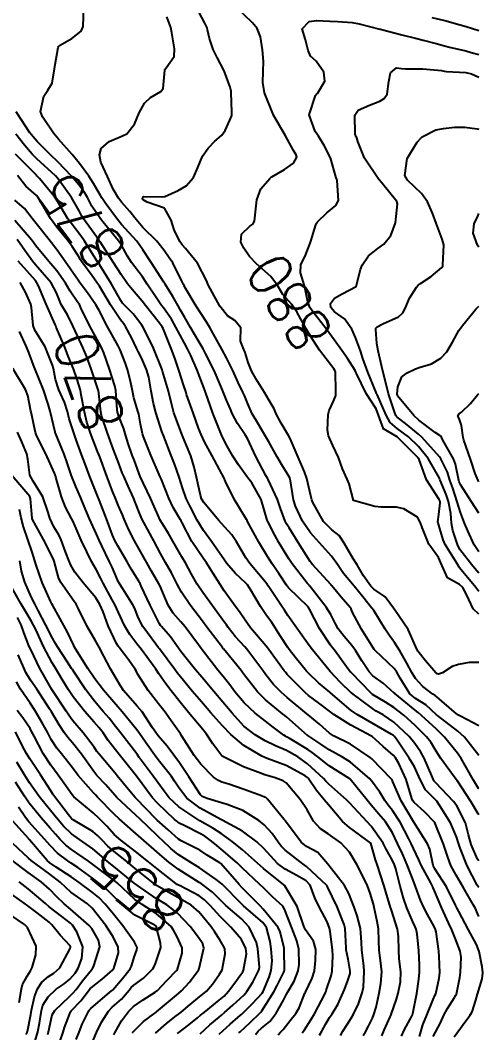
# Model space of a CAD drawing. Header units: metres. Extents: x 307586 to 320046, y 7427249 to 7434250.
# Drawn here: x 320002 to 320045.3, y 7429319.7 to 7429414.4 of the extents above; entities that cross this region are included whole.
import ezdxf
from ezdxf.enums import TextEntityAlignment as Align

# ---------------------------------------------------------------- set-up
doc = ezdxf.new("R2010")
doc.units = ezdxf.units.M
doc.header["$MEASUREMENT"] = 0
for name, color, linetype in [('Cotas', 45, 'Continuous'), ('Curvas de Nivel 1m', 11, 'Continuous'), ('Curvas de Nivel 5m', 15, 'Continuous')]:
    doc.layers.add(name, color=color, linetype=linetype)
doc.styles.add('Style-STANDARD', font='STANDARD.shx')

msp = doc.modelspace()

# ---------------------------------------------------------------- linework, layer by layer
at = {"layer": 'Curvas de Nivel 1m', "flags": 128}
for points, elevation in [([(320044.903, 7429345.645), (320043.562, 7429347.354), (320042.941, 7429347.928), (320041.048, 7429349.379), (320040.964, 7429349.458), (320039.952, 7429350.374), (320038.979, 7429350.979), (320038.467, 7429351.415), (320037.549, 7429352.873), (320037.248, 7429353.428), (320037.008, 7429353.765), (320035.224, 7429355.457), (320035.137, 7429355.562), (320035.035, 7429355.712), (320033.933, 7429357.471), (320033.077, 7429359.088), (320032.96, 7429359.361), (320032.882, 7429359.483), (320032.043, 7429360.451), (320031.163, 7429361.509), (320031.137, 7429361.543), (320031.104, 7429361.585), (320029.314, 7429363.528), (320029.127, 7429363.772), (320028.01, 7429365.541), (320027.167, 7429366.918), (320026.932, 7429367.315), (320026.808, 7429367.555), (320026.368, 7429368.745), (320026.092, 7429369.567), (320025.221, 7429371.445), (320025.141, 7429371.581), (320024.997, 7429371.811), (320024.054, 7429373.592), (320023.268, 7429375.262), (320023.064, 7429375.603), (320022.333, 7429376.664), (320021.85, 7429377.622), (320021.686, 7429378.013), (320021.305, 7429378.872), (320020.988, 7429379.633), (320020.783, 7429380.173), (320020.161, 7429381.642), (320019.359, 7429383.218), (320019.116, 7429383.652), (320018.76, 7429384.269), (320017.945, 7429385.664), (320017.402, 7429386.585), (320017.009, 7429387.276), (320016.779, 7429387.68), (320016.283, 7429388.549), (320015.562, 7429389.698), (320015.436, 7429389.891), (320014.265, 7429391.712), (320013.475, 7429392.908), (320013.158, 7429393.403), (320012.913, 7429393.729), (320011.506, 7429395.291), (320011.121, 7429395.754), (320009.979, 7429397.315), (320009.66, 7429397.769), (320009.535, 7429397.973), (320008.871, 7429399.105), (320008.424, 7429399.787), (320007.57, 7429400.964), (320006.876, 7429401.807), (320005.597, 7429403.262), (320005.133, 7429403.825), (320004.11, 7429405.351), (320003.93, 7429405.837), (320004.22, 7429407.262), (320004.605, 7429407.83), (320005.015, 7429408.47), (320005.236, 7429409.824), (320005.274, 7429410.229), (320005.555, 7429411.821), (320005.608, 7429411.917), (320005.705, 7429411.999), (320006.847, 7429412.673), (320007.718, 7429413.353), (320007.922, 7429413.797), (320007.973, 7429415.573)], 877), ([(320044.903, 7429354.329), (320044.023, 7429354.345), (320043.015, 7429354.155), (320042.413, 7429353.968), (320041.504, 7429353.375), (320041.133, 7429353.247), (320041.002, 7429353.28), (320040.941, 7429353.32), (320040.883, 7429353.382), (320039.918, 7429354.498), (320039.2, 7429355.408), (320039.037, 7429355.794), (320038.309, 7429357.417), (320037.08, 7429359.211), (320036.938, 7429359.432), (320036.141, 7429360.491), (320035.1, 7429361.191), (320034.804, 7429361.463), (320034.139, 7429362.443), (320033.534, 7429363.476), (320033.132, 7429364.091), (320032.333, 7429365.492), (320031.859, 7429366.199), (320031.165, 7429366.748), (320030.38, 7429367.518), (320029.367, 7429369.352), (320029.302, 7429369.529), (320029.199, 7429369.929), (320028.823, 7429371.534), (320028.603, 7429372.163), (320028.015, 7429373.542), (320027.269, 7429375.269), (320027.126, 7429375.552), (320026.427, 7429376.706), (320025.972, 7429377.57), (320025.758, 7429378.033), (320025.305, 7429378.832), (320024.854, 7429379.585), (320024.088, 7429380.836), (320023.653, 7429381.597), (320023.351, 7429382.378), (320023.066, 7429383.31), (320022.938, 7429383.606), (320022.624, 7429384.362), (320022.65, 7429385.611), (320022.095, 7429386.315), (320021.404, 7429386.751), (320020.688, 7429387.637), (320019.787, 7429389.289), (320019.608, 7429389.648), (320019.439, 7429390.039), (320018.589, 7429391.659), (320017.477, 7429393.045), (320017.177, 7429393.372), (320016.963, 7429393.678), (320016.416, 7429394.77), (320016.125, 7429395.694), (320015.524, 7429396.811), (320013.892, 7429397.354), (320013.532, 7429397.584), (320013.47, 7429397.659), (320013.447, 7429397.721), (320013.535, 7429397.891), (320015.368, 7429397.868), (320015.535, 7429397.898), (320016.778, 7429398.45), (320017.545, 7429398.896), (320018.234, 7429399.67), (320018.64, 7429400.591), (320019.068, 7429401.658), (320019.591, 7429402.426), (320020.199, 7429403.042), (320020.872, 7429403.637), (320021.192, 7429404.051), (320021.624, 7429405.035), (320021.801, 7429405.456), (320021.816, 7429405.627), (320021.797, 7429405.79), (320021.757, 7429407.628), (320021.751, 7429407.725), (320021.658, 7429408.115), (320021.104, 7429409.636), (320020.447, 7429410.887), (320020.057, 7429411.646), (320019.713, 7429412.664), (320019.543, 7429413.475), (320019.494, 7429413.653), (320019.281, 7429414.105), (320018.433, 7429415.67)], 879), ([(320044.903, 7429348.429), (320043.149, 7429349.358), (320042.964, 7429349.452), (320042.606, 7429349.724), (320040.981, 7429351.142), (320040.843, 7429351.243), (320040.599, 7429351.386), (320039.676, 7429352.086), (320038.997, 7429352.844), (320038.641, 7429353.414), (320038.17, 7429354.264), (320037.53, 7429355.425), (320037.041, 7429356.197), (320036.517, 7429356.907), (320036.161, 7429357.443), (320035.079, 7429359.186), (320034.89, 7429359.462), (320034.074, 7429360.489), (320033.266, 7429361.478), (320033.105, 7429361.664), (320032.266, 7429362.644), (320031.681, 7429363.502), (320031.134, 7429364.274), (320029.996, 7429365.522), (320029.162, 7429366.445), (320028.436, 7429367.537), (320027.773, 7429368.958), (320027.594, 7429369.546), (320027.261, 7429371.511), (320027.252, 7429371.55), (320027.223, 7429371.606), (320026.486, 7429372.812), (320026.052, 7429373.568), (320025.264, 7429374.969), (320024.909, 7429375.584), (320024.323, 7429376.549), (320023.729, 7429377.596), (320023.302, 7429378.52), (320022.992, 7429379.287), (320022.855, 7429379.607), (320022.416, 7429380.524), (320021.897, 7429381.622), (320021.725, 7429382.003), (320021.354, 7429382.745), (320020.876, 7429383.635), (320020.268, 7429384.753), (320019.758, 7429385.646), (320019.399, 7429386.222), (320018.482, 7429387.659), (320017.431, 7429389.435), (320017.346, 7429389.586), (320017.298, 7429389.672), (320017.126, 7429389.987), (320016.28, 7429391.688), (320015.948, 7429392.173), (320015.474, 7429392.839), (320014.794, 7429393.707), (320013.502, 7429394.993), (320012.851, 7429395.73), (320012.274, 7429396.492), (320011.529, 7429397.333), (320011.198, 7429397.753), (320010.71, 7429398.589), (320010.178, 7429399.764), (320009.573, 7429401.097), (320009.422, 7429401.772), (320009.589, 7429402.383), (320010.339, 7429403.019), (320011.601, 7429403.549), (320011.994, 7429403.744), (320012.704, 7429404.646), (320013.146, 7429405.727), (320013.642, 7429406.61), (320014.203, 7429407.159), (320015.159, 7429407.705), (320015.377, 7429407.982), (320015.544, 7429409.701), (320015.572, 7429409.804), (320015.676, 7429409.92), (320016.415, 7429410.97), (320016.447, 7429411.693), (320016.214, 7429413.199), (320016.118, 7429413.696), (320015.738, 7429414.692)], 878), ([(320044.903, 7429360.967), (320044.644, 7429361.345), (320043.121, 7429363.202), (320043.05, 7429363.289), (320043.004, 7429363.362), (320042.86, 7429363.631), (320041.777, 7429365.381), (320041.585, 7429365.811), (320041.171, 7429367.176), (320041.096, 7429367.391), (320041.076, 7429367.489), (320041.185, 7429368.167), (320041.311, 7429369.278), (320041.297, 7429369.389), (320041.274, 7429369.46), (320041.205, 7429369.583), (320040.017, 7429371.402), (320039.326, 7429373.325), (320039.285, 7429373.41), (320039.244, 7429373.462), (320037.273, 7429375.43), (320036.01, 7429376.179), (320035.528, 7429377.456), (320035.302, 7429378.046), (320034.389, 7429379.469), (320033.462, 7429381.359), (320033.411, 7429381.479), (320033.344, 7429381.623), (320032.62, 7429382.755), (320032.092, 7429383.499), (320031.377, 7429384.482), (320030.626, 7429385.518), (320029.408, 7429387.084), (320029.107, 7429387.533), (320028.907, 7429388.046), (320028.599, 7429389.538), (320028.243, 7429390.75), (320028.253, 7429391.542), (320028.685, 7429392.323), (320029.149, 7429393.533), (320029.221, 7429393.798), (320029.501, 7429394.751), (320029.706, 7429395.332), (320029.828, 7429395.527), (320030.685, 7429396.355), (320031.528, 7429397.064), (320031.804, 7429397.506), (320031.666, 7429399.403), (320031.624, 7429399.509), (320031.601, 7429399.548), (320031.564, 7429399.632), (320031.026, 7429401.516), (320030.457, 7429402.659), (320029.912, 7429403.527), (320029.61, 7429403.981), (320029.046, 7429405.539), (320029.651, 7429407.348), (320029.733, 7429407.449), (320029.814, 7429407.528), (320030.508, 7429408.684), (320030.413, 7429409.523), (320029.693, 7429410.553), (320029.183, 7429411.023), (320028.949, 7429411.541), (320028.717, 7429412.549), (320028.389, 7429413.55), (320029.03, 7429414.244), (320029.735, 7429414.358), (320030.98, 7429414.271), (320031.734, 7429414.236), (320033.063, 7429414.16), (320033.731, 7429414.026), (320035.641, 7429413.544), (320035.724, 7429413.522), (320035.934, 7429413.458), (320037.719, 7429412.998), (320038.989, 7429412.695), (320039.714, 7429412.514), (320040.918, 7429412.191), (320041.709, 7429411.972), (320042.175, 7429411.85), (320043.704, 7429411.495), (320044.207, 7429411.355), (320044.903, 7429411.158)], 881), ([(320044.903, 7429362.69), (320044.342, 7429363.348), (320043.146, 7429364.917), (320042.904, 7429365.364), (320042.476, 7429366.68), (320042.355, 7429367.372), (320042.282, 7429368.278), (320042.087, 7429369.377), (320041.865, 7429370.035), (320041.301, 7429371.389), (320041.278, 7429371.443), (320041.225, 7429371.562), (320040.169, 7429373.401), (320039.26, 7429374.532), (320038.351, 7429375.419), (320037.281, 7429376.212), (320036.607, 7429376.761), (320036.253, 7429377.446), (320035.4, 7429379.381), (320035.367, 7429379.459), (320035.358, 7429379.494), (320035.324, 7429379.574), (320034.526, 7429381.468), (320034.076, 7429382.753), (320033.858, 7429383.475), (320033.382, 7429384.729), (320033.025, 7429385.486), (320032.359, 7429386.453), (320031.409, 7429387.106), (320031.06, 7429387.514), (320031.032, 7429387.899), (320031.426, 7429388.385), (320032.141, 7429388.791), (320033.443, 7429389.48), (320033.849, 7429391.086), (320033.989, 7429391.475), (320034.589, 7429392.351), (320035.479, 7429393.044), (320036.034, 7429393.452), (320036.698, 7429394.239), (320037.123, 7429395.436), (320037.313, 7429397.215), (320037.236, 7429397.434), (320035.813, 7429399.203), (320035.587, 7429399.46), (320035.563, 7429399.489), (320034.22, 7429401.474), (320033.598, 7429403.035), (320033.491, 7429403.371), (320033.442, 7429403.482), (320033.362, 7429403.728), (320033.329, 7429405.485), (320033.638, 7429405.955), (320034.674, 7429406.438), (320035.646, 7429406.813), (320036.055, 7429407.05), (320036.348, 7429407.453), (320036.492, 7429408.63), (320036.66, 7429409.45), (320037.199, 7429409.933), (320037.687, 7429409.866), (320038.067, 7429409.815), (320039.687, 7429409.824), (320041.42, 7429409.658), (320041.685, 7429409.601), (320041.879, 7429409.581), (320043.684, 7429409.498), (320044.238, 7429409.354), (320044.903, 7429409.051)], 882), ([(320044.903, 7429342.536), (320044.875, 7429342.577), (320044.425, 7429343.345), (320043.746, 7429344.506), (320043.258, 7429345.357), (320042.918, 7429345.872), (320041.694, 7429347.372), (320040.944, 7429348.102), (320039.554, 7429349.401), (320039.234, 7429349.675), (320038.968, 7429349.876), (320037.044, 7429351.429), (320036.983, 7429351.487), (320035.968, 7429352.42), (320034.999, 7429353.107), (320034.642, 7429353.464), (320033.985, 7429354.503), (320033.39, 7429355.476), (320033.038, 7429355.945), (320032.312, 7429356.757), (320031.758, 7429357.499), (320031.502, 7429357.946), (320031.066, 7429358.812), (320030.624, 7429359.514), (320029.102, 7429361.486), (320029.064, 7429361.53), (320028.873, 7429361.765), (320027.457, 7429363.547), (320027.13, 7429364.02), (320026.201, 7429365.564), (320025.821, 7429366.232), (320025.172, 7429367.507), (320025.136, 7429367.58), (320025.116, 7429367.638), (320024.568, 7429369.586), (320023.667, 7429371.145), (320023.323, 7429371.599), (320023.224, 7429371.732), (320022.432, 7429372.809), (320021.893, 7429373.62), (320021.26, 7429374.775), (320020.854, 7429375.634), (320020.526, 7429376.392), (320020.03, 7429377.643), (320019.342, 7429379.62), (320019.33, 7429379.65), (320019.314, 7429379.697), (320018.555, 7429381.658), (320017.977, 7429383.043), (320017.664, 7429383.667), (320017.371, 7429384.199), (320016.585, 7429385.682), (320016.154, 7429386.442), (320015.411, 7429387.476), (320015.243, 7429387.702), (320014.853, 7429388.271), (320013.901, 7429389.715), (320013.443, 7429390.378), (320012.437, 7429391.735), (320012.049, 7429392.321), (320011.479, 7429393.332), (320011.199, 7429393.753), (320009.754, 7429395.523), (320009.545, 7429395.77), (320009.513, 7429395.811), (320008.729, 7429396.986), (320008.303, 7429397.788), (320008.025, 7429398.28), (320007.544, 7429398.943), (320006.819, 7429399.807), (320005.572, 7429401.107), (320004.825, 7429401.828), (320003.595, 7429403.042), (320003.215, 7429403.462), (320002.926, 7429403.85), (320001.632, 7429405.819)], 876), ([(320044.903, 7429364.67), (320044.485, 7429365.347), (320043.88, 7429366.639), (320043.578, 7429367.356), (320043.188, 7429368.369), (320042.885, 7429369.365), (320042.467, 7429370.623), (320042.216, 7429371.375), (320041.97, 7429372.118), (320041.368, 7429373.388), (320041.246, 7429373.57), (320039.586, 7429375.407), (320039.276, 7429375.69), (320038.043, 7429376.664), (320037.291, 7429377.26), (320037.204, 7429377.343), (320037.156, 7429377.432), (320037.068, 7429377.662), (320036.474, 7429379.443), (320036.25, 7429380.364), (320035.967, 7429381.451), (320035.857, 7429381.961), (320035.506, 7429383.458), (320035.374, 7429384.167), (320035.268, 7429385.461), (320035.281, 7429385.574), (320035.395, 7429385.697), (320035.925, 7429385.978), (320037.405, 7429386.655), (320037.817, 7429387.018), (320038.01, 7429387.424), (320038.441, 7429388.407), (320039.076, 7429389.414), (320039.251, 7429389.606), (320039.446, 7429389.747), (320040.452, 7429390.401), (320041.462, 7429391.269), (320041.543, 7429391.389), (320041.561, 7429391.486), (320041.628, 7429393.388), (320041.491, 7429393.914), (320040.917, 7429395.396), (320040.595, 7429396.326), (320040.12, 7429397.404), (320039.544, 7429398.162), (320038.256, 7429399.43), (320038.004, 7429399.87), (320038.209, 7429401.431), (320039.148, 7429402.967), (320039.542, 7429403.411), (320039.576, 7429403.438), (320039.604, 7429403.455), (320040.892, 7429404.118), (320041.616, 7429404.263), (320042.633, 7429404.359), (320043.618, 7429404.362), (320044.757, 7429404.207), (320044.903, 7429404.193)], 883), ([(320044.903, 7429335.796), (320044.799, 7429335.973), (320044.188, 7429337.346), (320043.942, 7429338.233), (320043.657, 7429339.352), (320042.859, 7429340.947), (320042.542, 7429341.363), (320040.88, 7429343.098), (320040.748, 7429343.249), (320040.677, 7429343.383), (320040.515, 7429343.759), (320039.801, 7429345.397), (320039.486, 7429345.969), (320038.927, 7429346.769), (320038.389, 7429347.415), (320036.953, 7429348.776), (320035.974, 7429349.445), (320035.318, 7429349.806), (320034.969, 7429350.03), (320033.028, 7429351.48), (320032.983, 7429351.518), (320031.989, 7429352.487), (320031.003, 7429353.49), (320030.874, 7429353.642), (320029.346, 7429355.527), (320029.037, 7429355.935), (320027.884, 7429357.542), (320027.065, 7429358.727), (320026.735, 7429359.221), (320026.512, 7429359.558), (320025.279, 7429361.399), (320025.155, 7429361.579), (320025.134, 7429361.61), (320025.104, 7429361.65), (320023.507, 7429363.596), (320023.131, 7429364.129), (320022.238, 7429365.614), (320021.797, 7429366.258), (320021.167, 7429366.989), (320020.573, 7429367.636), (320019.189, 7429369.3), (320018.985, 7429369.652), (320018.881, 7429369.969), (320018.504, 7429371.657), (320018.284, 7429372.607), (320017.979, 7429373.663), (320017.268, 7429375.368), (320017.143, 7429375.672), (320016.637, 7429377.031), (320016.4, 7429377.683), (320016.154, 7429378.54), (320015.887, 7429379.691), (320015.341, 7429381.577), (320015.296, 7429381.7), (320015.272, 7429381.773), (320014.481, 7429383.709), (320013.62, 7429385.487), (320013.489, 7429385.719), (320013.394, 7429385.87), (320012.588, 7429386.915), (320011.764, 7429387.745), (320011.59, 7429387.922), (320011.417, 7429388.178), (320010.521, 7429389.759), (320009.458, 7429391.463), (320009.256, 7429391.772), (320008.564, 7429392.87), (320007.998, 7429393.792), (320007.493, 7429394.478), (320006.475, 7429395.81), (320005.529, 7429397.39), (320005.253, 7429397.823), (320003.823, 7429399.564), (320003.584, 7429399.84), (320003.553, 7429399.875), (320002.305, 7429401.126), (320001.583, 7429401.852)], 874), ([(320044.903, 7429333.318), (320044.89, 7429333.338), (320044.766, 7429333.533), (320043.83, 7429335.35), (320043.174, 7429336.992), (320043.051, 7429337.358), (320042.823, 7429338.044), (320042.254, 7429339.366), (320041.277, 7429340.958), (320040.977, 7429341.379), (320040.864, 7429341.49), (320039.911, 7429342.432), (320039.424, 7429343.402), (320038.901, 7429344.585), (320038.406, 7429345.415), (320037.268, 7429347.088), (320037.021, 7429347.429), (320036.934, 7429347.513), (320036.713, 7429347.656), (320034.951, 7429348.677), (320033.538, 7429349.474), (320032.959, 7429349.869), (320031.045, 7429351.499), (320031.013, 7429351.529), (320030.983, 7429351.556), (320029.922, 7429352.451), (320029.001, 7429353.303), (320028.794, 7429353.532), (320027.736, 7429354.829), (320027.169, 7429355.549), (320027.035, 7429355.738), (320026.329, 7429356.844), (320025.877, 7429357.568), (320025.551, 7429358.066), (320025.065, 7429358.744), (320024.478, 7429359.586), (320023.595, 7429361.095), (320023.284, 7429361.598), (320023.105, 7429361.799), (320022.161, 7429362.661), (320021.317, 7429363.627), (320021.127, 7429363.895), (320019.902, 7429365.643), (320019.163, 7429366.68), (320018.579, 7429367.656), (320017.879, 7429368.97), (320017.555, 7429369.666), (320017.208, 7429370.654), (320016.882, 7429371.675), (320016.454, 7429372.9), (320016.152, 7429373.686), (320015.426, 7429375.542), (320015.365, 7429375.699), (320015.338, 7429375.764), (320015.275, 7429375.943), (320014.694, 7429377.706), (320014.475, 7429378.535), (320014.264, 7429379.71), (320014.037, 7429381.008), (320013.822, 7429381.715), (320013.354, 7429382.804), (320013.055, 7429383.42), (320012.909, 7429383.727), (320012.456, 7429384.654), (320011.881, 7429385.743), (320011.679, 7429386.029), (320011.399, 7429386.373), (320010.467, 7429387.759), (320009.43, 7429389.503), (320009.259, 7429389.772), (320008.75, 7429390.47), (320007.793, 7429391.787), (320007.664, 7429391.987), (320007.468, 7429392.318), (320006.893, 7429393.221), (320006.447, 7429393.81), (320005.5, 7429394.934), (320004.838, 7429395.827), (320003.877, 7429397.489), (320003.674, 7429397.839), (320003.534, 7429397.992), (320002.557, 7429398.868), (320001.773, 7429399.867)], 873), ([(320044.903, 7429330.607), (320044.74, 7429331.04), (320044.605, 7429331.341), (320044.422, 7429331.668), (320043.44, 7429333.353), (320042.779, 7429334.463), (320042.303, 7429335.365), (320042.016, 7429336.153), (320041.615, 7429337.372), (320040.842, 7429339.3), (320040.794, 7429339.381), (320039.842, 7429340.384), (320038.861, 7429341.242), (320038.736, 7429341.411), (320038.651, 7429341.626), (320038.105, 7429343.418), (320037.426, 7429344.903), (320037.12, 7429345.428), (320036.915, 7429345.677), (320035.963, 7429346.484), (320034.932, 7429347.411), (320034.86, 7429347.461), (320032.943, 7429348.472), (320031.357, 7429349.496), (320030.957, 7429349.795), (320029.923, 7429350.562), (320028.979, 7429351.256), (320028.662, 7429351.533), (320027, 7429353.231), (320026.847, 7429353.398), (320026.722, 7429353.554), (320025.888, 7429354.698), (320025.251, 7429355.577), (320025.161, 7429355.705), (320025.036, 7429355.881), (320023.563, 7429357.595), (320023.06, 7429358.282), (320022.525, 7429359.066), (320022.114, 7429359.614), (320021.094, 7429361.028), (320020.71, 7429361.634), (320020.08, 7429362.674), (320019.438, 7429363.647), (320019.129, 7429364.08), (320018.078, 7429365.661), (320017.17, 7429367.382), (320017.074, 7429367.573), (320017.018, 7429367.672), (320016.313, 7429368.812), (320015.906, 7429369.689), (320015.219, 7429371.441), (320015.113, 7429371.701), (320015.019, 7429371.908), (320014.244, 7429373.71), (320013.551, 7429375.434), (320013.467, 7429375.718), (320013.282, 7429376.611), (320013.11, 7429377.541), (320013.058, 7429377.724), (320012.65, 7429379.073), (320012.513, 7429379.732), (320012.312, 7429380.752), (320012.068, 7429381.739), (320011.88, 7429382.274), (320011.361, 7429383.574), (320011.286, 7429383.751), (320011.177, 7429383.941), (320010.14, 7429385.763), (320009.407, 7429387.225), (320009.101, 7429387.773), (320008.323, 7429388.882), (320007.633, 7429389.788), (320007.437, 7429390.063), (320006.227, 7429391.809), (320005.915, 7429392.263), (320005.473, 7429392.868), (320004.727, 7429393.828), (320003.506, 7429395.361), (320003.146, 7429395.846), (320002.425, 7429396.759), (320001.53, 7429397.56)], 872), ([(320042.603, 7429319.36), (320043.448, 7429320.518), (320044.079, 7429321.345), (320044.276, 7429321.694), (320044.637, 7429322.794), (320044.789, 7429323.338), (320045.215, 7429324.781), (320045.282, 7429325.331), (320045.229, 7429325.883), (320044.958, 7429327.336), (320044.703, 7429327.982), (320043.959, 7429329.348), (320043.039, 7429331.058), (320042.878, 7429331.359), (320042.746, 7429331.647), (320041.88, 7429333.369), (320040.788, 7429335.069), (320040.653, 7429335.382), (320040.319, 7429336.899), (320040.124, 7429337.39), (320038.843, 7429339.41), (320037.644, 7429341.422), (320036.881, 7429343.195), (320036.811, 7429343.36), (320036.757, 7429343.432), (320034.911, 7429345.328), (320034.761, 7429345.462), (320032.925, 7429346.696), (320031.336, 7429347.496), (320030.935, 7429347.745), (320029.999, 7429348.569), (320028.952, 7429349.439), (320028.836, 7429349.531), (320026.976, 7429351.084), (320026.426, 7429351.558), (320025.71, 7429352.289), (320024.999, 7429353.181), (320024.704, 7429353.583), (320023.772, 7429354.843), (320023.202, 7429355.598), (320023.035, 7429355.79), (320022.168, 7429356.737), (320021.479, 7429357.624), (320021.3, 7429357.871), (320021.058, 7429358.181), (320019.989, 7429359.641), (320019.091, 7429360.869), (320018.563, 7429361.655), (320018.052, 7429362.601), (320017.471, 7429363.667), (320017.131, 7429364.229), (320016.293, 7429365.683), (320015.883, 7429366.412), (320015.171, 7429367.544), (320015.083, 7429367.701), (320015.006, 7429367.871), (320014.212, 7429369.71), (320013.223, 7429371.72), (320012.695, 7429373.186), (320012.502, 7429373.731), (320012.093, 7429374.905), (320011.843, 7429375.741), (320011.707, 7429376.174), (320011.288, 7429377.266), (320011.121, 7429377.752), (320011.088, 7429377.959), (320010.959, 7429379.754), (320010.863, 7429380.211), (320010.36, 7429381.76), (320009.835, 7429383.288), (320009.628, 7429383.767), (320009.37, 7429384.237), (320008.518, 7429385.779), (320007.694, 7429387.503), (320007.549, 7429387.789), (320007.415, 7429387.991), (320006.685, 7429389.06), (320006.258, 7429389.808), (320005.45, 7429390.95), (320004.694, 7429391.828), (320003.477, 7429393.295), (320003.246, 7429393.609), (320003.066, 7429393.846), (320001.51, 7429395.658)], 871), ([(320044.903, 7429393.143), (320044.792, 7429393.347), (320044.384, 7429394.467), (320044.466, 7429395.35), (320044.805, 7429396.062), (320044.903, 7429396.314)], 884), ([(320039.372, 7429319.398), (320039.691, 7429320.471), (320040.05, 7429321.389), (320040.638, 7429322.851), (320040.811, 7429323.209), (320040.878, 7429323.378), (320041.207, 7429324.832), (320041.261, 7429325.374), (320041.21, 7429326.852), (320041.17, 7429327.375), (320040.935, 7429329.163), (320040.866, 7429329.379), (320040.726, 7429329.673), (320040.121, 7429330.774), (320039.79, 7429331.394), (320039.468, 7429332.117), (320038.99, 7429333.407), (320038.772, 7429333.99), (320038.212, 7429335.416), (320037.76, 7429336.464), (320037.319, 7429337.425), (320036.828, 7429338.434), (320036.179, 7429339.44), (320035.573, 7429340.172), (320034.858, 7429341.009), (320034.484, 7429341.464), (320032.883, 7429343.45), (320032.851, 7429343.48), (320030.901, 7429344.687), (320029.85, 7429345.516), (320029.336, 7429345.943), (320028.92, 7429346.221), (320027.256, 7429347.22), (320026.931, 7429347.402), (320026.833, 7429347.452), (320026.664, 7429347.554), (320025.676, 7429348.305), (320024.946, 7429348.858), (320023.996, 7429349.59), (320022.967, 7429350.562), (320022.101, 7429351.613), (320021.622, 7429352.253), (320020.997, 7429353.037), (320020.506, 7429353.635), (320019.031, 7429355.539), (320018.948, 7429355.651), (320018.696, 7429355.993), (320017.443, 7429357.666), (320017.057, 7429358.127), (320016.335, 7429358.95), (320015.869, 7429359.688), (320015.099, 7429361.472), (320014.992, 7429361.701), (320014.294, 7429362.888), (320013.824, 7429363.713), (320013.141, 7429364.946), (320012.694, 7429365.727), (320012.165, 7429366.737), (320011.748, 7429367.741), (320011.583, 7429368.15), (320011.186, 7429369.047), (320010.885, 7429369.753), (320010.689, 7429370.266), (320010.125, 7429371.761), (320009.45, 7429373.558), (320009.363, 7429373.769), (320009.247, 7429374.058), (320008.579, 7429375.777), (320008.248, 7429376.815), (320008.017, 7429377.783), (320007.729, 7429379.365), (320007.645, 7429379.787), (320007.329, 7429380.884), (320006.989, 7429381.795), (320006.514, 7429382.962), (320006.187, 7429383.808), (320005.391, 7429385.694), (320005.337, 7429385.821), (320005.294, 7429385.921), (320004.461, 7429387.83), (320003.731, 7429389.536), (320003.576, 7429389.839), (320003.436, 7429390.028), (320001.817, 7429391.865)], 869), ([(320037.672, 7429319.419), (320037.97, 7429320.055), (320038.621, 7429321.229), (320038.703, 7429321.409), (320038.741, 7429321.526), (320039.128, 7429323.403), (320039.313, 7429324.75), (320039.368, 7429325.4), (320039.373, 7429326.093), (320039.307, 7429327.401), (320039.152, 7429328.968), (320039.066, 7429329.405), (320038.966, 7429329.648), (320038.73, 7429330.111), (320038.171, 7429331.416), (320037.86, 7429332.311), (320037.556, 7429333.422), (320037.155, 7429335.058), (320037.032, 7429335.428), (320036.798, 7429335.896), (320036.259, 7429336.89), (320035.954, 7429337.443), (320034.837, 7429339.046), (320034.473, 7429339.464), (320032.858, 7429341.179), (320032.558, 7429341.483), (320030.878, 7429342.975), (320030.617, 7429343.241), (320030.374, 7429343.508), (320028.903, 7429344.864), (320027.993, 7429345.539), (320026.919, 7429346.118), (320025.902, 7429346.544), (320024.927, 7429347.03), (320023.995, 7429347.589), (320022.941, 7429348.404), (320021.83, 7429349.611), (320020.968, 7429350.641), (320020.117, 7429351.639), (320018.996, 7429352.958), (320018.414, 7429353.656), (320017.028, 7429355.369), (320016.816, 7429355.673), (320016.083, 7429356.724), (320015.236, 7429357.697), (320015.15, 7429357.795), (320015.055, 7429357.943), (320014.171, 7429359.709), (320013.345, 7429361.472), (320013.239, 7429361.719), (320013.191, 7429361.807), (320013.105, 7429361.95), (320012.428, 7429363.043), (320012.019, 7429363.737), (320011.145, 7429365.233), (320010.872, 7429365.753), (320010.66, 7429366.253), (320010.096, 7429367.761), (320009.409, 7429369.55), (320009.321, 7429369.769), (320009.198, 7429370.077), (320008.5, 7429371.777), (320008.056, 7429372.961), (320007.759, 7429373.785), (320007.263, 7429375.153), (320007.038, 7429375.794), (320006.604, 7429377.118), (320006.429, 7429377.803), (320006.156, 7429378.661), (320005.632, 7429379.815), (320005.327, 7429380.782), (320005.125, 7429381.822), (320005.045, 7429382.124), (320004.342, 7429383.83), (320003.386, 7429385.406), (320003.218, 7429385.843), (320003.083, 7429387.519), (320003.012, 7429387.846), (320002.521, 7429388.951), (320002.015, 7429389.861)], 868), ([(320044.903, 7429368.293), (320044.217, 7429369.35), (320043.219, 7429370.923), (320043.08, 7429371.22), (320043.041, 7429371.363), (320042.74, 7429372.869), (320042.54, 7429373.371), (320041.545, 7429375.11), (320041.421, 7429375.388), (320041.373, 7429375.487), (320041.275, 7429375.557), (320040.835, 7429375.837), (320039.289, 7429376.996), (320038.832, 7429377.415), (320037.32, 7429379.266), (320037.276, 7429379.431), (320037.33, 7429380.12), (320037.722, 7429381.043), (320038.218, 7429381.421), (320038.984, 7429381.777), (320039.348, 7429381.897), (320040.481, 7429382.269), (320041.357, 7429382.791), (320041.92, 7429383.382), (320042.461, 7429384.289), (320043.057, 7429385.365), (320043.398, 7429385.851), (320044.073, 7429386.686), (320044.64, 7429387.348), (320044.903, 7429387.644)], 884), ([(320035.847, 7429319.441), (320036.071, 7429319.968), (320036.62, 7429321.226), (320036.687, 7429321.364), (320036.716, 7429321.429), (320037.2, 7429322.861), (320037.365, 7429323.423), (320037.591, 7429324.489), (320037.617, 7429325.421), (320037.47, 7429326.638), (320037.417, 7429327.423), (320037.414, 7429328.721), (320037.302, 7429329.424), (320036.74, 7429331.186), (320036.68, 7429331.369), (320036.661, 7429331.431), (320036.213, 7429332.894), (320036.048, 7429333.441), (320035.719, 7429334.506), (320035.405, 7429335.451), (320035.248, 7429335.904), (320034.813, 7429337.46), (320032.827, 7429338.921), (320032.175, 7429339.487), (320030.856, 7429341.047), (320030.456, 7429341.506), (320029.717, 7429342.363), (320028.949, 7429343.529), (320028.884, 7429343.603), (320028.658, 7429343.76), (320026.901, 7429344.728), (320025.106, 7429345.381), (320024.911, 7429345.448), (320024.603, 7429345.583), (320022.923, 7429346.58), (320021.71, 7429347.612), (320020.941, 7429348.432), (320020.373, 7429349.055), (320019.85, 7429349.637), (320018.968, 7429350.653), (320018.106, 7429351.659), (320016.996, 7429352.995), (320016.701, 7429353.375), (320016.477, 7429353.678), (320015.032, 7429355.609), (320014.963, 7429355.701), (320014.692, 7429356.048), (320013.497, 7429357.716), (320013.061, 7429358.553), (320012.736, 7429359.391), (320012.562, 7429359.728), (320011.61, 7429361.228), (320011.279, 7429361.747), (320011.215, 7429361.859), (320011.106, 7429362.082), (320010.605, 7429363.242), (320010.367, 7429363.758), (320009.656, 7429365.255), (320009.415, 7429365.767), (320009.158, 7429366.323), (320008.511, 7429367.777), (320008.003, 7429368.964), (320007.654, 7429369.785), (320007.208, 7429370.792), (320006.812, 7429371.796), (320006.421, 7429372.989), (320006.119, 7429373.807), (320005.304, 7429375.788), (320005.289, 7429375.82), (320005.273, 7429375.875), (320004.806, 7429377.825), (320004.634, 7429378.492), (320004.181, 7429379.831), (320003.371, 7429381.811), (320003.359, 7429381.84), (320003.343, 7429381.889), (320002.81, 7429383.3), (320002.602, 7429383.851), (320001.967, 7429385.279)], 867), ([(320034.108, 7429319.465), (320034.288, 7429319.773), (320034.606, 7429320.34), (320034.971, 7429321.101), (320035.108, 7429321.453), (320035.309, 7429322.129), (320035.599, 7429323.446), (320035.752, 7429324.348), (320035.842, 7429325.442), (320035.727, 7429326.488), (320035.588, 7429327.447), (320035.572, 7429328.313), (320035.529, 7429329.448), (320035.412, 7429330.138), (320035.132, 7429331.454), (320035.058, 7429331.767), (320034.756, 7429332.771), (320034.501, 7429333.463), (320034.286, 7429333.949), (320033.512, 7429335.473), (320032.804, 7429336.608), (320032.013, 7429337.488), (320030.821, 7429338.327), (320030.095, 7429338.781), (320029.446, 7429339.521), (320028.848, 7429340.561), (320028.195, 7429341.537), (320026.878, 7429343.101), (320026.617, 7429343.291), (320025.858, 7429343.565), (320024.887, 7429343.855), (320024.489, 7429343.983), (320022.898, 7429344.597), (320020.969, 7429345.563), (320020.913, 7429345.598), (320020.885, 7429345.62), (320020.026, 7429346.736), (320019.451, 7429347.642), (320019.225, 7429347.935), (320018.939, 7429348.264), (320017.772, 7429349.662), (320016.967, 7429350.637), (320016.133, 7429351.683), (320015.64, 7429352.341), (320014.999, 7429353.269), (320014.7, 7429353.703), (320013.861, 7429354.871), (320013.234, 7429355.718), (320013.035, 7429355.966), (320012.256, 7429356.943), (320011.8, 7429357.739), (320011.569, 7429358.254), (320011.069, 7429359.341), (320010.871, 7429359.752), (320010.627, 7429360.208), (320009.77, 7429361.763), (320009.547, 7429362.206), (320009.115, 7429363.02), (320008.683, 7429363.774), (320008.236, 7429364.68), (320007.732, 7429365.784), (320007.166, 7429367.098), (320006.949, 7429367.572), (320006.821, 7429367.795), (320006.243, 7429368.864), (320005.892, 7429369.81), (320005.363, 7429371.675), (320005.314, 7429371.819), (320005.29, 7429371.886), (320005.225, 7429372.048), (320004.406, 7429373.828), (320003.541, 7429375.565), (320003.434, 7429375.838), (320003.28, 7429376.562), (320003.072, 7429377.624), (320003.027, 7429377.844), (320002.74, 7429379.281), (320002.522, 7429379.852), (320001.342, 7429381.804)], 866), ([(320030.022, 7429319.509), (320030.223, 7429319.881), (320030.609, 7429320.572), (320030.958, 7429321.156), (320031.184, 7429321.494), (320031.731, 7429322.39), (320032.236, 7429323.484), (320032.347, 7429323.783), (320032.66, 7429324.617), (320032.88, 7429325.267), (320032.889, 7429325.478), (320032.684, 7429326.614), (320032.515, 7429327.482), (320032.497, 7429327.68), (320032.427, 7429329.483), (320032.333, 7429329.869), (320031.651, 7429331.491), (320030.762, 7429333.368), (320030.719, 7429333.457), (320030.683, 7429333.501), (320028.789, 7429335.267), (320028.459, 7429335.533), (320026.805, 7429336.802), (320026.435, 7429337.181), (320026.156, 7429337.56), (320025.599, 7429338.347), (320024.829, 7429339.173), (320024.335, 7429339.585), (320022.847, 7429340.52), (320021.388, 7429341.082), (320020.857, 7429341.236), (320019.509, 7429341.64), (320019.032, 7429341.815), (320018.866, 7429341.979), (320017.799, 7429343.661), (320016.902, 7429344.957), (320016.386, 7429345.678), (320015.761, 7429346.527), (320014.931, 7429347.487), (320014.758, 7429347.702), (320014.399, 7429348.244), (320013.417, 7429349.715), (320012.961, 7429350.27), (320011.687, 7429351.739), (320011.405, 7429352.161), (320010.994, 7429352.855), (320010.455, 7429353.755), (320009.851, 7429354.932), (320009.416, 7429355.766), (320009.039, 7429356.426), (320008.265, 7429357.778), (320007.446, 7429359.409), (320007.243, 7429359.788), (320007.077, 7429360.038), (320005.822, 7429361.809), (320005.594, 7429362.299), (320005.187, 7429363.819), (320005.126, 7429363.997), (320004.194, 7429365.83), (320003.172, 7429367.72), (320003.133, 7429367.801), (320003.126, 7429367.841), (320002.99, 7429369.642), (320002.905, 7429369.844), (320001.222, 7429371.817)], 864), ([(320028.393, 7429319.735), (320028.6, 7429320.006), (320029.206, 7429320.929), (320029.538, 7429321.516), (320030.532, 7429323.392), (320030.585, 7429323.501), (320030.602, 7429323.542), (320030.645, 7429323.672), (320031.094, 7429325.068), (320031.193, 7429325.495), (320031.263, 7429326.918), (320031.212, 7429327.495), (320030.999, 7429329.208), (320030.945, 7429329.498), (320030.722, 7429330.105), (320029.979, 7429331.511), (320029.588, 7429332.355), (320029.126, 7429333.525), (320028.769, 7429333.932), (320027.884, 7429334.432), (320026.785, 7429335.017), (320026.093, 7429335.561), (320025.467, 7429336.237), (320024.807, 7429336.97), (320024.148, 7429337.587), (320022.823, 7429338.58), (320020.913, 7429339.619), (320020.833, 7429339.65), (320020.783, 7429339.672), (320018.849, 7429340.732), (320017.616, 7429341.662), (320016.872, 7429342.589), (320016.462, 7429343.26), (320016.158, 7429343.681), (320014.906, 7429345.248), (320014.567, 7429345.703), (320013.737, 7429346.9), (320013.17, 7429347.718), (320012.936, 7429348.037), (320011.543, 7429349.734), (320010.963, 7429350.406), (320009.805, 7429351.762), (320008.993, 7429352.811), (320008.338, 7429353.777), (320007.186, 7429355.633), (320007.098, 7429355.789), (320007.034, 7429355.926), (320006.433, 7429357.186), (320006.091, 7429357.804), (320005.721, 7429358.472), (320005.071, 7429359.656), (320004.985, 7429359.821), (320004.893, 7429360.004), (320004.058, 7429361.83), (320003.523, 7429363.432), (320003.399, 7429363.837), (320003.135, 7429364.652), (320002.732, 7429365.846), (320002.317, 7429367.005), (320002.115, 7429367.856), (320001.965, 7429368.642)], 863), ([(320026.139, 7429319.557), (320026.366, 7429319.783), (320026.6, 7429320.039), (320027.281, 7429320.875), (320027.798, 7429321.538), (320028.1, 7429322.064), (320028.642, 7429323.426), (320028.688, 7429323.529), (320029.338, 7429324.845), (320029.54, 7429325.517), (320029.646, 7429326.479), (320029.663, 7429327.515), (320029.465, 7429328.283), (320028.711, 7429329.346), (320028.61, 7429329.531), (320028.557, 7429329.69), (320027.927, 7429331.538), (320026.762, 7429333.463), (320026.719, 7429333.508), (320026.672, 7429333.551), (320024.786, 7429335.087), (320024.202, 7429335.586), (320022.805, 7429336.821), (320021.833, 7429337.61), (320020.82, 7429338.344), (320020.043, 7429338.85), (320018.832, 7429339.542), (320018.638, 7429339.652), (320016.851, 7429340.856), (320015.96, 7429341.684), (320015.48, 7429342.301), (320014.877, 7429343.121), (320014.441, 7429343.704), (320013.154, 7429345.473), (320012.978, 7429345.719), (320012.914, 7429345.804), (320011.428, 7429347.735), (320010.939, 7429348.36), (320010.323, 7429349.125), (320009.78, 7429349.758), (320008.967, 7429350.712), (320008.161, 7429351.778), (320007, 7429353.52), (320006.898, 7429353.687), (320006.83, 7429353.793), (320006.44, 7429354.37), (320005.502, 7429355.813), (320005.322, 7429356.102), (320005.041, 7429356.601), (320004.407, 7429357.826), (320003.694, 7429359.206), (320003.372, 7429359.837), (320003.082, 7429360.414), (320002.439, 7429361.85), (320002.15, 7429362.891), (320001.971, 7429363.857)], 862), ([(320024.01, 7429319.586), (320024.284, 7429319.897), (320024.602, 7429320.162), (320025.38, 7429320.8), (320025.962, 7429321.56), (320026.635, 7429322.797), (320026.897, 7429323.291), (320027.045, 7429323.546), (320027.64, 7429324.558), (320028.016, 7429325.537), (320028.102, 7429326.113), (320028.087, 7429327.536), (320027.9, 7429328.339), (320027.43, 7429329.543), (320026.739, 7429331.287), (320026.57, 7429331.553), (320025.625, 7429332.44), (320024.76, 7429333.268), (320024.437, 7429333.583), (320022.786, 7429335.146), (320022.308, 7429335.605), (320020.806, 7429336.91), (320020.41, 7429337.227), (320019.909, 7429337.634), (320019.279, 7429338.105), (320018.82, 7429338.372), (320017.405, 7429339.086), (320016.83, 7429339.369), (320016.656, 7429339.497), (320016.463, 7429339.676), (320014.855, 7429341.189), (320014.388, 7429341.705), (320012.883, 7429343.72), (320011.263, 7429345.736), (320010.917, 7429346.166), (320010.234, 7429347.059), (320009.767, 7429347.757), (320009.414, 7429348.239), (320008.943, 7429348.763), (320008.029, 7429349.779), (320006.973, 7429351.132), (320006.528, 7429351.797), (320005.945, 7429352.759), (320005.306, 7429353.815), (320005.01, 7429354.307), (320004.193, 7429355.828), (320003.468, 7429357.416), (320003.273, 7429357.838), (320003.057, 7429358.25), (320002.464, 7429359.246), (320002.074, 7429359.855), (320001.099, 7429361.579)], 861), ([(320020.631, 7429319.62), (320021.67, 7429320.546), (320022.619, 7429321.371), (320022.739, 7429321.481), (320022.861, 7429321.598), (320023.741, 7429322.48), (320024.641, 7429323.436), (320024.731, 7429323.579), (320025.298, 7429324.936), (320025.496, 7429325.568), (320025.573, 7429326.458), (320025.496, 7429327.568), (320025.392, 7429328.262), (320025.042, 7429329.575), (320024.72, 7429330.038), (320022.898, 7429331.598), (320022.744, 7429331.742), (320020.896, 7429333.619), (320020.765, 7429333.742), (320020.344, 7429334.052), (320018.785, 7429335.154), (320017.989, 7429335.658), (320016.8, 7429336.408), (320016.093, 7429336.968), (320015.322, 7429337.692), (320015.061, 7429337.942), (320014.818, 7429338.174), (320013.213, 7429339.716), (320012.838, 7429340.076), (320011.058, 7429341.738), (320010.865, 7429341.94), (320010.015, 7429342.894), (320009.194, 7429343.765), (320008.889, 7429344.143), (320007.747, 7429345.782), (320006.923, 7429346.818), (320006.467, 7429347.335), (320006.117, 7429347.802), (320005.652, 7429348.521), (320004.952, 7429349.716), (320004.891, 7429349.821), (320004.772, 7429350.005), (320003.566, 7429351.834), (320002.991, 7429352.688), (320002.554, 7429353.403), (320002.342, 7429353.85), (320001.826, 7429355.053)], 859), ([(320018.837, 7429319.646), (320019.762, 7429320.476), (320020.616, 7429321.186), (320020.851, 7429321.386), (320021.114, 7429321.615), (320021.915, 7429322.322), (320022.637, 7429322.971), (320022.957, 7429323.28), (320023.22, 7429323.594), (320023.775, 7429324.47), (320024.348, 7429325.583), (320024.405, 7429325.853), (320024.251, 7429327.584), (320024.109, 7429328.176), (320023.444, 7429329.593), (320022.724, 7429330.37), (320021.259, 7429331.615), (320020.748, 7429332.13), (320020, 7429332.876), (320018.986, 7429333.647), (320018.765, 7429333.793), (320018.419, 7429334.002), (320016.783, 7429335.023), (320015.904, 7429335.683), (320015.304, 7429336.199), (320014.802, 7429336.642), (320013.567, 7429337.712), (320012.819, 7429338.367), (320011.274, 7429339.736), (320010.839, 7429340.141), (320009.251, 7429341.764), (320009.062, 7429341.964), (320008.867, 7429342.171), (320007.432, 7429343.785), (320006.894, 7429344.496), (320005.895, 7429345.805), (320005.452, 7429346.345), (320004.926, 7429347.143), (320004.56, 7429347.824), (320004.082, 7429348.688), (320003.416, 7429349.835), (320002.963, 7429350.538), (320002.034, 7429351.854), (320001.66, 7429352.53)], 858), ([(320016.745, 7429319.668), (320017.777, 7429320.487), (320018.615, 7429321.142), (320018.895, 7429321.37), (320019.222, 7429321.641), (320020.635, 7429322.787), (320021.084, 7429323.17), (320021.504, 7429323.611), (320021.99, 7429324.269), (320022.667, 7429325.187), (320022.832, 7429325.437), (320022.896, 7429325.598), (320023.174, 7429327.109), (320023.115, 7429327.596), (320022.701, 7429328.447), (320021.731, 7429329.61), (320020.728, 7429330.595), (320019.776, 7429331.635), (320019.27, 7429332.164), (320018.752, 7429332.532), (320016.975, 7429333.453), (320016.762, 7429333.564), (320016.691, 7429333.6), (320016.584, 7429333.673), (320014.784, 7429335.097), (320014.023, 7429335.708), (320012.802, 7429336.665), (320011.417, 7429337.734), (320010.818, 7429338.275), (320010.11, 7429339.035), (320009.409, 7429339.761), (320008.841, 7429340.282), (320007.027, 7429341.788), (320006.865, 7429341.961), (320006.116, 7429343.042), (320005.583, 7429343.81), (320004.897, 7429344.739), (320004.173, 7429345.827), (320003.315, 7429347.45), (320003.116, 7429347.838), (320002.936, 7429348.161), (320002.267, 7429349.167), (320001.743, 7429349.858)], 857), ([(320014.657, 7429319.699), (320015.698, 7429320.592), (320016.618, 7429321.309), (320016.823, 7429321.465), (320017.072, 7429321.666), (320017.913, 7429322.374), (320018.636, 7429322.959), (320019.435, 7429323.638), (320020.01, 7429324.272), (320020.667, 7429325.211), (320020.828, 7429325.461), (320020.899, 7429325.618), (320021.203, 7429327.099), (320021.165, 7429327.615), (320020.701, 7429328.43), (320020.217, 7429329.136), (320019.867, 7429329.633), (320018.734, 7429331.036), (320018.01, 7429331.657), (320016.75, 7429332.385), (320015.909, 7429332.837), (320014.761, 7429333.503), (320014.481, 7429333.703), (320012.784, 7429335.096), (320012.003, 7429335.728), (320010.802, 7429336.679), (320010.229, 7429337.171), (320009.637, 7429337.758), (320009.241, 7429338.187), (320008.821, 7429338.542), (320006.972, 7429339.648), (320006.832, 7429339.735), (320006.803, 7429339.761), (320006.778, 7429339.791), (320006.535, 7429340.097), (320005.236, 7429341.814), (320005.082, 7429342.034), (320004.868, 7429342.361), (320003.903, 7429343.83), (320002.905, 7429345.324), (320002.594, 7429345.843), (320002.242, 7429346.525), (320001.583, 7429347.854)], 856), ([(320010.783, 7429319.546), (320010.878, 7429319.737), (320011.498, 7429320.843), (320012.153, 7429321.725), (320012.381, 7429321.966), (320012.628, 7429322.194), (320013.519, 7429322.826), (320014.641, 7429323.533), (320014.846, 7429323.697), (320015.73, 7429324.611), (320016.671, 7429325.571), (320016.718, 7429325.623), (320016.744, 7429325.669), (320017.175, 7429327.179), (320017.173, 7429327.665), (320016.703, 7429328.69), (320016.369, 7429329.335), (320016.128, 7429329.679), (320014.731, 7429330.885), (320013.429, 7429331.713), (320012.748, 7429332.195), (320011.073, 7429333.737), (320010.767, 7429334.002), (320009.778, 7429334.755), (320008.789, 7429335.49), (320008.399, 7429335.774), (320006.804, 7429336.874), (320006.289, 7429337.279), (320005.765, 7429337.806), (320005.316, 7429338.311), (320004.823, 7429338.86), (320003.978, 7429339.829), (320002.853, 7429341.205), (320002.406, 7429341.845), (320001.587, 7429343.142)], 854), ([(320008.58, 7429318.433), (320009.142, 7429319.762), (320009.631, 7429320.731), (320010.271, 7429321.745), (320010.627, 7429322.115), (320011.481, 7429322.885), (320012.22, 7429323.724), (320012.41, 7429323.958), (320012.65, 7429324.18), (320013.535, 7429324.836), (320014.416, 7429325.703), (320014.519, 7429325.857), (320014.678, 7429326.205), (320015.163, 7429327.693), (320015.14, 7429328.136), (320014.749, 7429329.699), (320014.714, 7429329.744), (320014.625, 7429329.79), (320012.728, 7429330.717), (320011.512, 7429331.732), (320010.751, 7429332.515), (320010.127, 7429333.119), (320009.351, 7429333.761), (320008.769, 7429334.19), (320007.399, 7429335.168), (320006.79, 7429335.591), (320006.484, 7429335.795), (320005.506, 7429336.515), (320004.807, 7429337.23), (320004.291, 7429337.825), (320002.829, 7429339.443), (320002.511, 7429339.843), (320001.871, 7429340.827)], 853), ([(320007.259, 7429319.11), (320007.522, 7429319.781), (320007.828, 7429320.554), (320008.424, 7429321.772), (320008.508, 7429321.887), (320008.625, 7429322.01), (320010.416, 7429323.518), (320010.643, 7429323.705), (320010.659, 7429323.724), (320010.676, 7429323.74), (320011.577, 7429324.813), (320012.304, 7429325.724), (320012.43, 7429325.968), (320012.684, 7429326.794), (320012.937, 7429327.471), (320012.95, 7429327.717), (320012.698, 7429328.192), (320011.608, 7429329.731), (320010.729, 7429330.825), (320009.953, 7429331.752), (320009.361, 7429332.373), (320008.754, 7429332.88), (320007.533, 7429333.782), (320006.771, 7429334.312), (320005.368, 7429335.227), (320004.79, 7429335.617), (320004.555, 7429335.822), (320002.895, 7429337.756), (320002.829, 7429337.84), (320002.813, 7429337.853), (320001.018, 7429339.858)], 852), ([(320005.759, 7429318.977), (320006.04, 7429319.798), (320006.175, 7429320.221), (320006.618, 7429321.447), (320006.713, 7429321.698), (320006.781, 7429321.788), (320007.691, 7429322.721), (320008.497, 7429323.771), (320008.558, 7429323.857), (320008.646, 7429323.947), (320009.67, 7429324.743), (320010.671, 7429325.614), (320010.732, 7429325.68), (320010.767, 7429325.739), (320011.206, 7429327.216), (320011.193, 7429327.735), (320010.703, 7429328.707), (320010.297, 7429329.334), (320010.015, 7429329.75), (320008.737, 7429331.378), (320008.311, 7429331.774), (320006.754, 7429332.886), (320006.279, 7429333.318), (320005.745, 7429333.805), (320004.774, 7429334.544), (320003.041, 7429335.838), (320002.795, 7429336.05), (320000.855, 7429337.86)], 851), ([(320003.426, 7429318.99), (320003.656, 7429319.829), (320003.809, 7429320.623), (320003.994, 7429321.826), (320004.135, 7429322.318), (320004.636, 7429323.108), (320005.396, 7429323.809), (320006.125, 7429324.324), (320006.657, 7429324.752), (320007.147, 7429325.303), (320007.436, 7429325.782), (320007.772, 7429326.689), (320007.864, 7429327.778), (320007.323, 7429329.167), (320006.904, 7429329.788), (320006.716, 7429329.982), (320005.921, 7429330.606), (320004.738, 7429331.52), (320004.374, 7429331.824), (320002.756, 7429333.193), (320001.924, 7429333.848)], 849), ([(320002.59, 7429319.576), (320002.669, 7429319.763), (320002.69, 7429319.839), (320003.002, 7429321.451), (320003.07, 7429321.836), (320003.36, 7429323.109), (320003.64, 7429323.83), (320004.029, 7429324.449), (320004.66, 7429324.985), (320005.17, 7429325.307), (320005.709, 7429325.804), (320006.691, 7429327.61), (320006.736, 7429327.746), (320006.735, 7429327.79), (320006.694, 7429327.862), (320005.743, 7429328.844), (320004.974, 7429329.816), (320004.717, 7429330.073), (320003.612, 7429330.949), (320002.739, 7429331.6), (320002.39, 7429331.844), (320000.754, 7429332.995)], 848), ([(320001.928, 7429322.549), (320002.125, 7429323.845), (320002.24, 7429324.253), (320002.661, 7429325.019), (320002.977, 7429325.528), (320003.139, 7429325.835), (320003.488, 7429327.029), (320003.51, 7429327.832), (320002.71, 7429329.582), (320002.42, 7429329.843), (320000.73, 7429331.003)], 847)]:
    msp.add_lwpolyline(points, dxfattribs=dict(at, elevation=elevation))
at = {"layer": 'Curvas de Nivel 5m', "flags": 128}
for points, elevation in [([(320044.903, 7429358.858), (320044.372, 7429359.347), (320043.806, 7429360.643), (320043.417, 7429361.357), (320043.106, 7429361.619), (320041.989, 7429362.254), (320041.497, 7429363.384), (320041.134, 7429364.156), (320040.253, 7429365.399), (320039.613, 7429366.961), (320039.468, 7429367.407), (320039.181, 7429367.922), (320037.914, 7429368.701), (320037.194, 7429368.852), (320035.781, 7429368.864), (320035.195, 7429368.923), (320033.203, 7429369.48), (320032.786, 7429371.053), (320032.599, 7429371.489), (320032.167, 7429372.431), (320031.783, 7429373.502), (320031.26, 7429374.634), (320030.845, 7429375.514), (320030.751, 7429376.043), (320030.833, 7429377.515), (320030.922, 7429377.888), (320031.312, 7429378.762), (320031.537, 7429379.289), (320031.553, 7429379.507), (320031.528, 7429379.71), (320031.497, 7429381.508), (320031.458, 7429381.623), (320031.346, 7429381.774), (320030.004, 7429383.524), (320029.377, 7429384.486), (320028.768, 7429385.536), (320027.907, 7429387.046), (320027.592, 7429387.548), (320027.415, 7429387.787), (320026.596, 7429388.734), (320026.092, 7429389.57), (320025.445, 7429390.416), (320024.128, 7429391.593), (320023.47, 7429392.298), (320022.928, 7429393.059), (320022.661, 7429393.612), (320022.729, 7429394.377), (320023.506, 7429395.108), (320023.785, 7429395.321), (320023.936, 7429395.596), (320024.086, 7429397.036), (320024.156, 7429397.594), (320024.534, 7429398.599), (320025.363, 7429399.582), (320025.472, 7429399.663), (320025.555, 7429399.72), (320026.737, 7429400.402), (320027.577, 7429401.01), (320027.88, 7429401.556), (320027.826, 7429401.797), (320027.589, 7429402.191), (320026.832, 7429403.568), (320025.706, 7429405.506), (320025.663, 7429405.58), (320025.634, 7429405.649), (320024.863, 7429407.588), (320024.709, 7429408.543), (320024.749, 7429409.589), (320024.762, 7429410.514), (320024.688, 7429411.59), (320024.485, 7429412.822), (320024.18, 7429413.595), (320023.731, 7429414.135), (320022.176, 7429415.624)], 880), ([(320040.506, 7429414.638), (320041.737, 7429414.338), (320043.167, 7429413.933), (320043.729, 7429413.767), (320044.903, 7429413.41)], 880), ([(320044.903, 7429340.117), (320044.852, 7429340.202), (320044.162, 7429341.347), (320042.882, 7429343.3), (320042.84, 7429343.36), (320042.706, 7429343.542), (320041.37, 7429345.375), (320040.92, 7429346.063), (320040.426, 7429346.886), (320040.03, 7429347.394), (320038.949, 7429348.461), (320037.907, 7429349.421), (320036.97, 7429350.143), (320036.172, 7429350.639), (320034.982, 7429351.351), (320034.843, 7429351.461), (320033.002, 7429353.364), (320032.946, 7429353.424), (320032.893, 7429353.482), (320032.551, 7429353.946), (320031.408, 7429355.504), (320031.239, 7429355.711), (320031.037, 7429355.96), (320030, 7429357.521), (320029.071, 7429359.33), (320028.937, 7429359.531), (320027.1, 7429361.325), (320026.919, 7429361.553), (320026.198, 7429362.648), (320025.571, 7429363.573), (320025.133, 7429364.248), (320024.333, 7429365.588), (320023.303, 7429367.467), (320023.234, 7429367.599), (320023.174, 7429367.716), (320022.454, 7429368.88), (320022.028, 7429369.617), (320021.217, 7429371.251), (320021.051, 7429371.632), (320020.884, 7429371.976), (320019.978, 7429373.643), (320019.263, 7429374.979), (320018.939, 7429375.653), (320018.702, 7429376.233), (320018.187, 7429377.661), (320017.586, 7429379.391), (320017.494, 7429379.668), (320017.321, 7429380.209), (320016.856, 7429381.677), (320016.469, 7429382.798), (320016.134, 7429383.688), (320015.391, 7429385.545), (320015.306, 7429385.701), (320015.041, 7429386.059), (320013.737, 7429387.717), (320013.417, 7429388.116), (320012.68, 7429388.986), (320012.068, 7429389.74), (320011.446, 7429390.615), (320010.707, 7429391.758), (320009.482, 7429393.665), (320009.439, 7429393.727), (320009.413, 7429393.771), (320009.181, 7429394.081), (320007.929, 7429395.794), (320007.772, 7429396.052), (320007.52, 7429396.553), (320006.809, 7429397.807), (320005.55, 7429399.564), (320005.316, 7429399.822), (320003.577, 7429401.429), (320003.151, 7429401.846), (320002.416, 7429402.683), (320001.602, 7429403.731)], 875), ([(320040.646, 7429319.38), (320041.319, 7429320.67), (320041.652, 7429321.37), (320041.986, 7429322.01), (320042.64, 7429323.046), (320042.766, 7429323.235), (320042.814, 7429323.358), (320043.133, 7429324.888), (320043.198, 7429325.355), (320043.251, 7429326.79), (320043.154, 7429327.355), (320042.711, 7429328.566), (320042.383, 7429329.363), (320042.091, 7429330.005), (320041.451, 7429331.373), (320040.759, 7429332.999), (320040.647, 7429333.267), (320040.598, 7429333.382), (320040.413, 7429333.741), (320039.528, 7429335.399), (320039.302, 7429335.907), (320038.808, 7429336.951), (320038.587, 7429337.412), (320038.381, 7429337.853), (320037.569, 7429339.423), (320036.854, 7429340.505), (320036.437, 7429341.015), (320036.134, 7429341.441), (320035.659, 7429342.237), (320034.881, 7429343.28), (320034.705, 7429343.462), (320032.906, 7429345.019), (320032.176, 7429345.487), (320030.92, 7429346.193), (320030.136, 7429346.723), (320028.933, 7429347.505), (320028.894, 7429347.53), (320026.95, 7429349.235), (320026.778, 7429349.38), (320026.546, 7429349.556), (320024.972, 7429350.837), (320024.219, 7429351.588), (320022.999, 7429353.17), (320022.819, 7429353.421), (320022.676, 7429353.605), (320021.033, 7429355.605), (320021.011, 7429355.63), (320020.935, 7429355.73), (320019.47, 7429357.646), (320019.058, 7429358.189), (320017.934, 7429359.661), (320017.091, 7429360.905), (320016.69, 7429361.676), (320016.16, 7429362.731), (320015.607, 7429363.693), (320015.136, 7429364.539), (320014.522, 7429365.706), (320013.731, 7429367.15), (320013.437, 7429367.717), (320013.179, 7429368.301), (320012.777, 7429369.315), (320012.601, 7429369.729), (320012.112, 7429370.834), (320011.7, 7429371.743), (320011.561, 7429372.079), (320011.235, 7429372.95), (320010.922, 7429373.753), (320010.7, 7429374.307), (320010.168, 7429375.761), (320009.627, 7429377.429), (320009.556, 7429377.767), (320009.333, 7429379.75), (320009.328, 7429379.77), (320009.314, 7429379.824), (320008.655, 7429381.777), (320008.236, 7429382.899), (320007.869, 7429383.785), (320007.379, 7429384.868), (320006.945, 7429385.797), (320006.427, 7429386.828), (320005.863, 7429387.813), (320005.711, 7429388.11), (320005.424, 7429388.891), (320004.922, 7429389.825), (320003.458, 7429391.512), (320003.174, 7429391.844), (320002.459, 7429392.841), (320001.738, 7429393.866)], 870), ([(320044.903, 7429371.231), (320044.838, 7429371.344), (320044.576, 7429372), (320044.138, 7429373.351), (320043.506, 7429375.121), (320043.439, 7429375.358), (320043.284, 7429376.487), (320043.073, 7429377.146), (320042.963, 7429377.365), (320043.071, 7429377.589), (320043.299, 7429377.745), (320044.13, 7429378.532), (320044.784, 7429379.345), (320044.903, 7429379.494)], 885), ([(320031.987, 7429319.486), (320032.202, 7429319.881), (320032.609, 7429320.521), (320032.984, 7429321.11), (320033.198, 7429321.474), (320033.65, 7429322.453), (320034.017, 7429323.466), (320034.127, 7429323.989), (320034.196, 7429325.465), (320034.151, 7429325.993), (320033.974, 7429327.467), (320033.95, 7429328.218), (320033.846, 7429329.469), (320033.541, 7429330.662), (320033.259, 7429331.475), (320032.756, 7429332.764), (320032.343, 7429333.484), (320030.793, 7429335.5), (320029.864, 7429336.574), (320028.809, 7429337.155), (320028.286, 7429337.535), (320026.833, 7429339.522), (320026.821, 7429339.538), (320026.675, 7429339.713), (320025.152, 7429341.576), (320024.997, 7429341.71), (320024.865, 7429341.769), (320024.582, 7429341.867), (320022.872, 7429342.51), (320021.529, 7429342.96), (320020.878, 7429343.155), (320020.552, 7429343.297), (320020.108, 7429343.632), (320018.901, 7429344.844), (320018.288, 7429345.656), (320017.13, 7429347.469), (320017.003, 7429347.669), (320016.934, 7429347.772), (320016.147, 7429348.885), (320015.586, 7429349.691), (320014.965, 7429350.482), (320013.974, 7429351.71), (320012.998, 7429353.27), (320012.852, 7429353.573), (320012.765, 7429353.724), (320012.073, 7429354.678), (320011.265, 7429355.747), (320011.168, 7429355.882), (320011.036, 7429356.108), (320010.236, 7429357.758), (320009.762, 7429359.067), (320009.478, 7429359.766), (320009.082, 7429360.388), (320007.899, 7429361.782), (320007.113, 7429362.788), (320006.748, 7429363.424), (320006.591, 7429363.798), (320006.244, 7429364.696), (320005.844, 7429365.81), (320005.624, 7429366.279), (320005.165, 7429367.032), (320004.787, 7429367.824), (320004.634, 7429368.37), (320004.132, 7429369.831), (320003.215, 7429371.291), (320002.927, 7429371.844), (320002.734, 7429373.344), (320002.638, 7429373.849), (320002.164, 7429374.952), (320001.757, 7429375.863)], 865), ([(320022.479, 7429319.717), (320022.596, 7429319.822), (320023.511, 7429320.689), (320024.445, 7429321.582), (320024.536, 7429321.668), (320024.625, 7429321.784), (320025.752, 7429323.563), (320026.062, 7429324.149), (320026.671, 7429325.413), (320026.719, 7429325.503), (320026.732, 7429325.549), (320026.722, 7429327.521), (320026.719, 7429327.55), (320026.694, 7429327.652), (320026.331, 7429329.177), (320026.14, 7429329.559), (320024.738, 7429331.279), (320024.452, 7429331.583), (320022.76, 7429333.325), (320022.507, 7429333.603), (320020.792, 7429335.543), (320020.7, 7429335.621), (320019.497, 7429336.337), (320018.804, 7429336.786), (320017.06, 7429337.668), (320016.815, 7429337.832), (320015.843, 7429338.704), (320014.832, 7429339.617), (320014.743, 7429339.701), (320012.862, 7429341.636), (320012.785, 7429341.721), (320012.275, 7429342.32), (320011.099, 7429343.738), (320010.887, 7429343.993), (320009.39, 7429345.763), (320009.186, 7429346.036), (320008.92, 7429346.435), (320007.911, 7429347.78), (320006.944, 7429348.902), (320006.56, 7429349.407), (320006.302, 7429349.8), (320004.983, 7429351.82), (320003.825, 7429353.832), (320003.028, 7429355.483), (320002.866, 7429355.842), (320002.353, 7429357.157), (320002.115, 7429357.854), (320001.755, 7429358.555)], 860), ([(320012.528, 7429319.721), (320012.551, 7429319.763), (320012.594, 7429319.816), (320013.546, 7429320.774), (320014.621, 7429321.575), (320014.693, 7429321.628), (320014.78, 7429321.698), (320016.639, 7429323.256), (320016.864, 7429323.444), (320017.114, 7429323.665), (320017.852, 7429324.461), (320018.671, 7429325.555), (320018.712, 7429325.61), (320018.733, 7429325.649), (320018.763, 7429325.738), (320019.194, 7429327.642), (320019.095, 7429328.042), (320018.703, 7429328.634), (320017.928, 7429329.658), (320016.731, 7429330.898), (320015.728, 7429331.685), (320015.108, 7429332.056), (320014.749, 7429332.274), (320012.984, 7429333.494), (320012.762, 7429333.653), (320012.675, 7429333.721), (320010.786, 7429335.276), (320010.195, 7429335.749), (320009.435, 7429336.396), (320008.804, 7429336.92), (320007.552, 7429337.783), (320006.818, 7429338.317), (320006.068, 7429339.044), (320005.404, 7429339.811), (320004.843, 7429340.495), (320003.779, 7429341.831), (320002.876, 7429343.099), (320002.409, 7429343.845), (320001.712, 7429345.04)], 855), ([(320004.591, 7429319.578), (320004.65, 7429319.819), (320005.018, 7429321.413), (320005.246, 7429321.811), (320006.636, 7429323.12), (320006.972, 7429323.454), (320007.241, 7429323.784), (320007.851, 7429324.582), (320008.671, 7429325.631), (320008.738, 7429325.703), (320008.796, 7429325.768), (320008.911, 7429326.002), (320009.473, 7429327.758), (320009.333, 7429328.395), (320008.71, 7429329.491), (320008.481, 7429329.772), (320006.735, 7429331.274), (320006.124, 7429331.799), (320005.425, 7429332.485), (320004.756, 7429333.167), (320003.971, 7429333.828), (320002.776, 7429334.699), (320001.243, 7429335.855)], 850)]:
    msp.add_lwpolyline(points, dxfattribs=dict(at, elevation=elevation))

# ---------------------------------------------------------------- texts
at = {"layer": 'Cotas', "style": 'Style-STANDARD'}
for s, rotation, p in [('875', 126.54855, (320007.772, 7429395.588, 875)), ('880', 123.64275, (320027.174, 7429388.016, 880)), ('870', 109.99162, (320008.442, 7429380.612, 870)), ('855', 140.19605, (320012.92, 7429333.233, 855))]:
    msp.add_text(s, height=4, rotation=rotation, dxfattribs=at).set_placement(p, align=Align.MIDDLE_CENTER)

doc.saveas('drawing.dxf')
